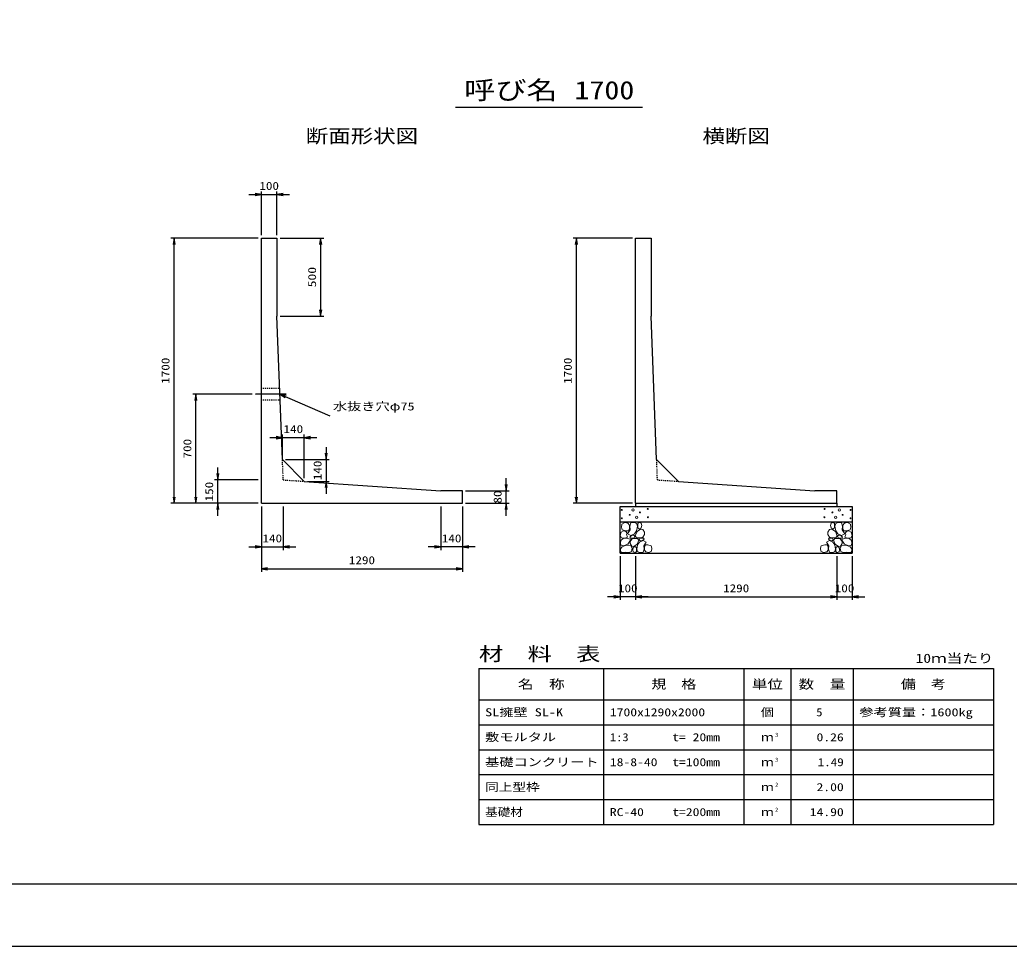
# Model space of a CAD drawing. Units: millimetres at full size. Extents: x 0 to 16820, y 0 to 12931.
# Drawn here: x 6706 to 13051, y 0 to 5940 of the extents above; entities that cross this region are included whole.
import ezdxf
from ezdxf.enums import TextEntityAlignment as Align

# ---------------------------------------------------------------- set-up
doc = ezdxf.new("R2010")
doc.units = ezdxf.units.MM
doc.linetypes.add('CHAIN', pattern=[18.5, 12, -1.5, 3.5, -1.5])
doc.linetypes.add('DASHED_SPACED', pattern=[12, 6, -6])
for name, color, linetype, lineweight in [('D-BMK', 2, 'CHAIN', 25), ('D-DCR-HCHn', 4, 'Continuous', 9), ('D-MTR-FRAM', 7, 'Continuous', 25), ('D-MTR-LINE', 7, 'Continuous', 25), ('D-STR-DIM', 7, 'Continuous', 25), ('D-STR-STRn', 1, 'Continuous', 25), ('D-STR-TXT', 7, 'Continuous', 25), ('D-TTL', 2, 'Continuous', 25), ('D-TTL-TXT', 7, 'Continuous', 25)]:
    doc.layers.add(name, color=color, linetype=linetype, lineweight=lineweight)
doc.layers.add('D-MTR', color=7, linetype='Continuous')
doc.layers.add('D-MTR-TXT', color=7, linetype='Continuous')
doc.styles.add('ＭＳ ゴシック', font='')
doc.styles.get('ＭＳ ゴシック').set_extended_font_data('MS Gothic')

# ---------------------------------------------------------------- blocks, each defined once
blk = doc.blocks.new('open_arrow')
at = {"color": 0, "linetype": 'Continuous', "lineweight": -2}
blk.add_lwpolyline([(7.5, 1.25), (0, 0), (7.5, -1.25)], dxfattribs=at)

msp = doc.modelspace()

# ---------------------------------------------------------------- linework, layer by layer
at = {"layer": 'D-BMK'}
msp.add_line((8414.048, 3540), (8215, 3540), dxfattribs=at)
at = {"layer": 'D-DCR-HCHn'}
for points in [[(10606.198, 2711.594), (10585.395, 2716.217), (10566.904, 2706.971), (10564.592, 2686.168), (10569.215, 2669.988), (10592.33, 2663.053), (10608.51, 2663.053), (10615.444, 2674.611), (10615.444, 2700.037)], [(10624.69, 2713.906), (10617.756, 2693.102), (10620.067, 2669.988), (10603.887, 2644.562), (10624.69, 2633.005), (10647.805, 2644.562), (10661.673, 2663.053), (10666.296, 2693.102), (10661.673, 2709.283), (10647.805, 2716.217)], [(10663.985, 2658.431), (10652.427, 2630.693), (10661.673, 2619.136), (10689.411, 2619.136), (10700.968, 2623.759), (10712.525, 2639.939), (10712.525, 2653.808), (10700.968, 2672.299), (10687.099, 2674.611)], [(10668.608, 2709.283), (10668.608, 2681.545), (10680.165, 2674.611), (10691.722, 2681.545), (10694.034, 2697.725), (10691.722, 2711.594), (10675.542, 2716.217)], [(11936.015, 2658.431), (11947.573, 2630.693), (11938.327, 2619.136), (11910.589, 2619.136), (11899.032, 2623.759), (11887.475, 2639.939), (11887.475, 2653.808), (11899.032, 2672.299), (11912.901, 2674.611)], [(11931.392, 2709.283), (11931.392, 2681.545), (11919.835, 2674.611), (11908.278, 2681.545), (11905.966, 2697.725), (11908.278, 2711.594), (11924.458, 2716.217)], [(11975.31, 2713.906), (11982.244, 2693.102), (11979.933, 2669.988), (11996.113, 2644.562), (11975.31, 2633.005), (11952.195, 2644.562), (11938.327, 2663.053), (11933.704, 2693.102), (11938.327, 2709.283), (11952.195, 2716.217)], [(11993.802, 2711.594), (12014.605, 2716.217), (12033.096, 2706.971), (12035.408, 2686.168), (12030.785, 2669.988), (12007.67, 2663.053), (11991.49, 2663.053), (11984.556, 2674.611), (11984.556, 2700.037)], [(10562.281, 2653.808), (10555.346, 2633.005), (10564.592, 2619.136), (10587.707, 2616.824), (10603.488, 2623.599), (10596.952, 2639.939), (10601.575, 2649.185), (10592.33, 2658.431), (10578.461, 2663.053)], [(10606.155, 2577.009), (10623.277, 2602.692), (10621.137, 2609.112), (10597.594, 2615.533), (10576.192, 2613.393), (10561.21, 2600.551), (10559.07, 2585.57), (10561.21, 2570.588), (10578.332, 2566.308)], [(10629.313, 2633.005), (10617.756, 2623.759), (10622.379, 2616.824), (10638.559, 2616.824), (10645.493, 2619.136), (10650.116, 2628.382), (10643.182, 2635.316)], [(10666.082, 2577.009), (10676.783, 2602.692), (10668.222, 2613.393), (10642.539, 2613.393), (10631.838, 2609.112), (10621.137, 2594.131), (10621.137, 2581.289), (10631.838, 2564.167), (10644.679, 2562.027)], [(10698.185, 2600.551), (10708.886, 2609.112), (10704.606, 2615.533), (10689.624, 2615.533), (10683.204, 2613.393), (10678.923, 2604.832), (10685.344, 2598.411)], [(11901.815, 2600.551), (11891.114, 2609.112), (11895.394, 2615.533), (11910.376, 2615.533), (11916.796, 2613.393), (11921.077, 2604.832), (11914.656, 2598.411)], [(11933.918, 2577.009), (11923.217, 2602.692), (11931.778, 2613.393), (11957.461, 2613.393), (11968.162, 2609.112), (11978.863, 2594.131), (11978.863, 2581.289), (11968.162, 2564.167), (11955.321, 2562.027)], [(11970.687, 2633.005), (11982.244, 2623.759), (11977.621, 2616.824), (11961.441, 2616.824), (11954.507, 2619.136), (11949.884, 2628.382), (11956.818, 2635.316)], [(11993.845, 2577.009), (11976.723, 2602.692), (11978.863, 2609.112), (12002.406, 2615.533), (12023.808, 2613.393), (12038.79, 2600.551), (12040.93, 2585.57), (12038.79, 2570.588), (12021.668, 2566.308)], [(12037.719, 2653.808), (12044.654, 2633.005), (12035.408, 2619.136), (12012.293, 2616.824), (11996.512, 2623.599), (12003.048, 2639.939), (11998.425, 2649.185), (12007.67, 2658.431), (12021.539, 2663.053)], [(10614.716, 2523.503), (10629.698, 2529.924), (10633.978, 2551.326), (10625.417, 2566.308), (10610.435, 2570.588), (10591.173, 2568.448), (10569.771, 2559.887), (10559.07, 2547.045), (10559.07, 2532.064), (10565.49, 2523.503), (10591.173, 2525.643)], [(10661.801, 2529.924), (10661.801, 2555.606), (10651.1, 2562.027), (10640.399, 2555.606), (10638.259, 2540.625), (10640.399, 2527.783), (10655.381, 2523.503)], [(10702.466, 2525.643), (10708.886, 2544.905), (10706.746, 2566.308), (10721.728, 2589.85), (10702.466, 2600.551), (10681.063, 2589.85), (10668.222, 2572.728), (10663.941, 2544.905), (10668.222, 2529.924), (10681.063, 2523.503)], [(10719.588, 2527.783), (10738.85, 2523.503), (10755.972, 2532.064), (10758.112, 2551.326), (10753.831, 2566.308), (10732.429, 2572.728), (10717.447, 2572.728), (10711.027, 2562.027), (10711.027, 2538.484)], [(11880.412, 2527.783), (11861.15, 2523.503), (11844.028, 2532.064), (11841.888, 2551.326), (11846.169, 2566.308), (11867.571, 2572.728), (11882.553, 2572.728), (11888.973, 2562.027), (11888.973, 2538.484)], [(11897.534, 2525.643), (11891.114, 2544.905), (11893.254, 2566.308), (11878.272, 2589.85), (11897.534, 2600.551), (11918.937, 2589.85), (11931.778, 2572.728), (11936.059, 2544.905), (11931.778, 2529.924), (11918.937, 2523.503)], [(11938.199, 2529.924), (11938.199, 2555.606), (11948.9, 2562.027), (11959.601, 2555.606), (11961.741, 2540.625), (11959.601, 2527.783), (11944.619, 2523.503)], [(11985.284, 2523.503), (11970.302, 2529.924), (11966.022, 2551.326), (11974.583, 2566.308), (11989.565, 2570.588), (12008.827, 2568.448), (12030.229, 2559.887), (12040.93, 2547.045), (12040.93, 2532.064), (12034.51, 2523.503), (12008.827, 2525.643)]]:
    msp.add_lwpolyline(points, close=True, dxfattribs=at)
for centre, radius in [((10565.727, 2797.43), 3), ((10638.336, 2797.43), 7.5), ((10733.131, 2803.481), 3), ((11866.869, 2803.481), 3), ((11961.664, 2797.43), 7.5), ((12034.273, 2797.43), 3), ((10566.869, 2743.919), 3), ((10617.292, 2765.761), 3), ((10661.664, 2749.97), 7.5), ((10682.708, 2781.639), 3), ((10734.273, 2749.97), 3), ((11865.727, 2749.97), 3), ((11917.292, 2781.639), 3), ((11938.336, 2749.97), 7.5), ((11982.708, 2765.761), 3), ((12033.131, 2743.919), 3)]:
    msp.add_circle(centre, radius, dxfattribs=at)
at = {"layer": 'D-MTR-FRAM'}
for p, q in [((9650, 1780), (12950, 1780)), ((9650, 1780), (9650, 780)), ((12950, 1780), (12950, 780)), ((9650, 780), (12950, 780))]:
    msp.add_line(p, q, dxfattribs=at)
at = {"layer": 'D-MTR-LINE'}
for p, q in [((10450, 1780), (10450, 780)), ((11350, 1780), (11350, 780)), ((11650, 1780), (11650, 780)), ((12050, 1780), (12050, 780)), ((9650, 1580), (12950, 1580)), ((9650, 1420), (12950, 1420)), ((9650, 1260), (12950, 1260)), ((9650, 1100), (12950, 1100)), ((9650, 940), (12950, 940))]:
    msp.add_line(p, q, dxfattribs=at)
at = {"layer": 'D-STR-DIM'}
for p, q in [((8255, 4560), (8255, 4840)), ((8355, 4560), (8355, 4840)), ((8175, 4820), (8435, 4820)), ((8235, 4540), (7675, 4540)), ((7695, 2840), (7695, 4540)), ((8375, 4540), (8655, 4540)), ((8635, 4540), (8635, 4040)), ((10635, 4540), (10255, 4540)), ((10275, 2840), (10275, 4540)), ((8375, 4040), (8655, 4040)), ((8195, 3540), (7815, 3540)), ((7835, 2840), (7835, 3540)), ((8610.023, 3260.642), (8310.023, 3260.642)), ((8390.023, 3140.642), (8390.023, 3280.642)), ((8530.023, 3000.642), (8530.023, 3280.642)), ((8670.023, 3200.642), (8670.023, 2900.642)), ((8410.023, 3120.642), (8690.023, 3120.642)), ((7975, 2760), (7975, 3070)), ((8235, 2990), (7955, 2990)), ((9825, 2760), (9825, 3000)), ((8550.023, 2980.642), (8690.023, 2980.642)), ((9565, 2920), (9845, 2920)), ((8235, 2840), (7675, 2840)), ((8235, 2840), (7815, 2840)), ((8235, 2840), (7955, 2840)), ((8255, 2820), (8255, 2540)), ((8255, 2820), (8255, 2400)), ((8395, 2820), (8395, 2540)), ((9405, 2820), (9405, 2540)), ((9545, 2820), (9545, 2400)), ((9545, 2820), (9545, 2540)), ((9565, 2840), (9845, 2840)), ((10635, 2840), (10255, 2840)), ((8175, 2560), (8475, 2560)), ((9625, 2560), (9325, 2560)), ((10555, 2500), (10555, 2220)), ((10655, 2500), (10655, 2220)), ((10655, 2500), (10655, 2220)), ((11945, 2500), (11945, 2220)), ((11945, 2500), (11945, 2220)), ((12045, 2500), (12045, 2220)), ((8255, 2420), (9545, 2420)), ((10735, 2240), (10475, 2240)), ((10655, 2240), (11945, 2240)), ((11865, 2240), (12125, 2240))]:
    msp.add_line(p, q, dxfattribs=at)
at = {"layer": 'D-STR-STRn'}
for p, q in [((8255, 2840), (8255, 4540)), ((8255, 4540), (8355, 4540)), ((8355, 4540), (8355, 4040)), ((10655, 2840), (10655, 4540)), ((10655, 4540), (10755, 4540)), ((10755, 4540), (10755, 4040)), ((8390.023, 3120.642), (8355, 4040)), ((10790.023, 3120.642), (10755, 4040)), ((8530.023, 2980.642), (8390.023, 3120.642)), ((10930.023, 2980.642), (10790.023, 3120.642)), ((8530.023, 2980.642), (9405, 2920)), ((9545, 2920), (9405, 2920)), ((9545, 2840), (9545, 2920)), ((10930.023, 2980.642), (11805, 2920)), ((11945, 2920), (11805, 2920)), ((11945, 2840), (11945, 2920)), ((8255, 2840), (9545, 2840)), ((10555, 2520), (10555, 2820)), ((10555, 2820), (12045, 2820)), ((10655, 2840), (11945, 2840)), ((10655, 2840), (10655, 2820)), ((11945, 2840), (11945, 2820)), ((12045, 2820), (12045, 2520)), ((10555, 2720), (12045, 2720)), ((10555, 2520), (12045, 2520))]:
    msp.add_line(p, q, dxfattribs=at)
at = {"layer": 'D-STR-STRn', "linetype": 'DASHED_SPACED'}
for p, q in [((8255, 3577.5), (8372.619, 3577.5)), ((8255, 3502.5), (8375.476, 3502.5))]:
    msp.add_line(p, q, dxfattribs=at)
at = {"layer": 'D-STR-STRn', "color": 2, "linetype": 'DASHED_SPACED'}
for p, q in [((8395, 2990), (8390.023, 3120.642)), ((10795, 2990), (10790.023, 3120.642)), ((8395, 2990), (8530.023, 2980.642)), ((10795, 2990), (10930.023, 2980.642))]:
    msp.add_line(p, q, dxfattribs=at)
at = {"layer": 'D-STR-TXT'}
msp.add_line((8374.048, 3540), (8694.048, 3400), dxfattribs=at)
at = {"layer": 'D-TTL'}
for points in [[(0, 0), (16820, 0), (16820, 11880), (0, 11880)], [(400, 400), (16420, 400), (16420, 11480), (400, 11480)]]:
    msp.add_lwpolyline(points, close=True, dxfattribs=at)
at = {"layer": 'D-TTL-TXT'}
msp.add_line((9500, 5380), (10700, 5380), dxfattribs=at)

# ---------------------------------------------------------------- block references
at = {"layer": 'D-STR-DIM', "xscale": 5.33, "yscale": 5.33}
for p, rotation in [((8255, 4820), 180), ((7695, 4540), 270), ((8635, 4540), 270), ((10275, 4540), 270), ((8635, 4040), 90), ((7835, 3540), 270), ((8390.023, 3260.642), 180), ((8670.023, 3120.642), 90), ((7975, 2990), 90), ((8670.023, 2980.642), 270), ((9825, 2920), 90), ((7695, 2840), 90), ((7835, 2840), 90), ((10275, 2840), 90), ((7975, 2840), 270), ((9825, 2840), 270), ((8255, 2560), 180), ((9405, 2560), 180), ((9545, 2420), 180), ((10555, 2240), 180), ((11945, 2240), 180), ((11945, 2240), 180)]:
    msp.add_blockref('open_arrow', p, dxfattribs=dict(at, rotation=rotation))
for p in [(8355, 4820), (8530.023, 3260.642), (8395, 2560), (9545, 2560), (8255, 2420), (10655, 2240), (10655, 2240), (12045, 2240)]:
    msp.add_blockref('open_arrow', p, dxfattribs=at)
at = {"layer": 'D-STR-TXT', "xscale": 5.33, "yscale": 5.33, "rotation": 336.4}
msp.add_blockref('open_arrow', (8374.048, 3540), dxfattribs=at)

# ---------------------------------------------------------------- texts
at = {"layer": 'D-MTR', "style": 'ＭＳ ゴシック', "width": 1.3}
msp.add_text('材\u3000料\u3000表', height=87.98, dxfattribs=at).set_placement((9650, 1804), align=Align.BOTTOM_LEFT)
at = {"layer": 'D-MTR', "style": 'ＭＳ ゴシック', "width": 1.25}
msp.add_text('10ｍ当たり', height=58.65, dxfattribs=at).set_placement((12950, 1799.333), align=Align.BOTTOM_RIGHT)
at = {"layer": 'D-MTR-TXT', "style": 'ＭＳ ゴシック'}
for s, height, width, p in [('名\u3000称', 58.65, 1.25, (10050, 1680)), ('規\u3000格', 58.65, 1.2, (10900, 1680)), ('単位', 58.65, 1.25, (11500, 1680)), ('数\u3000量', 58.65, 1.25, (11850, 1680)), ('備\u3000考', 58.65, 1.2, (12500, 1680)), ('個', 51.32, 1.2, (11500, 1500)), ('ｍ', 51.32, 1.15, (11500, 1340)), ('ｍ', 51.32, 1.15, (11500, 1180)), ('ｍ', 51.32, 1.15, (11500, 1020)), ('ｍ', 51.32, 1.15, (11500, 860))]:
    msp.add_text(s, height=height, dxfattribs=dict(at, width=width)).set_placement(p, align=Align.MIDDLE_CENTER)
for s, width, p in [('SL擁壁 SL-K', 1.3, (9690, 1500)), ('1700x1290x2000', 1.25, (10490, 1500)), ('参考質量：1600kg', 1.3, (12090, 1500)), ('敷モルタル', 1.3, (9690, 1340)), ('1:3', 1.15, (10490, 1340)), ('t= 20mm', 1.25, (10890, 1340)), ('基礎コンクリート', 1.3, (9690, 1180)), ('18-8-40', 1.25, (10490, 1180)), ('t=100mm', 1.25, (10890, 1180)), ('同上型枠', 1.25, (9690, 1020)), ('基礎材', 1.15, (9690, 860)), ('RC-40', 1.25, (10490, 860)), ('t=200mm', 1.25, (10890, 860))]:
    msp.add_text(s, height=51.32, dxfattribs=dict(at, width=width)).set_placement(p, align=Align.MIDDLE_LEFT)
for s, width, p in [('5', 1.15, (11853.553, 1500)), ('0.26', 1.25, (11990, 1340)), ('1.49', 1.2, (11990, 1180)), ('2.00', 1.25, (11990, 1020)), ('14.90', 1.25, (11990, 860))]:
    msp.add_text(s, height=51.32, dxfattribs=dict(at, width=width)).set_placement(p, align=Align.MIDDLE_RIGHT)
at = {"layer": 'D-MTR-TXT', "style": 'ＭＳ ゴシック', "width": 1.15}
for s, p in [('3', (11550, 1335.333)), ('3', (11550, 1175.333)), ('2', (11550, 1015.333)), ('2', (11550, 855.333))]:
    msp.add_text(s, height=25.66, dxfattribs=at).set_placement(p, align=Align.BOTTOM_LEFT)
at = {"layer": 'D-STR-DIM', "style": 'ＭＳ ゴシック', "width": 1.2}
for s, p in [('100', (8305, 4875)), ('140', (8460.023, 3315.642)), ('140', (8325, 2615)), ('140', (9475, 2615)), ('1290', (8900, 2475)), ('100', (10605, 2295)), ('1290', (11300, 2295)), ('100', (11995, 2295))]:
    msp.add_text(s, height=51.32, dxfattribs=at).set_placement(p, align=Align.MIDDLE_CENTER)
at = {"layer": 'D-STR-DIM', "style": 'ＭＳ ゴシック'}
for s, width, p in [('500', 1.25, (8580, 4290)), ('1700', 1.2, (7640, 3690)), ('1700', 1.2, (10220, 3690)), ('700', 1.2, (7780, 3190)), ('140', 1.2, (8615.023, 3050.642)), ('150', 1.2, (7920, 2915)), ('80', 1.2, (9770, 2880))]:
    msp.add_text(s, height=51.32, rotation=90, dxfattribs=dict(at, width=width)).set_placement(p, align=Align.MIDDLE_CENTER)
at = {"layer": 'D-STR-TXT', "style": 'ＭＳ ゴシック', "width": 1.3}
msp.add_text('水抜き穴φ75', height=51.32, dxfattribs=at).set_placement((8714.048, 3420), align=Align.BOTTOM_LEFT)
at = {"layer": 'D-TTL-TXT', "style": 'ＭＳ ゴシック'}
for s, height, width, p in [('呼び名', 117.3, 1.25, (9855, 5395)), ('1700', 117.3, 1.2, (10455, 5395)), ('断面形状図', 87.98, 1.2, (8900, 5124)), ('横断図', 87.98, 1.2, (11300, 5124))]:
    msp.add_text(s, height=height, dxfattribs=dict(at, width=width)).set_placement(p, align=Align.BOTTOM_CENTER)

doc.saveas('drawing.dxf')
